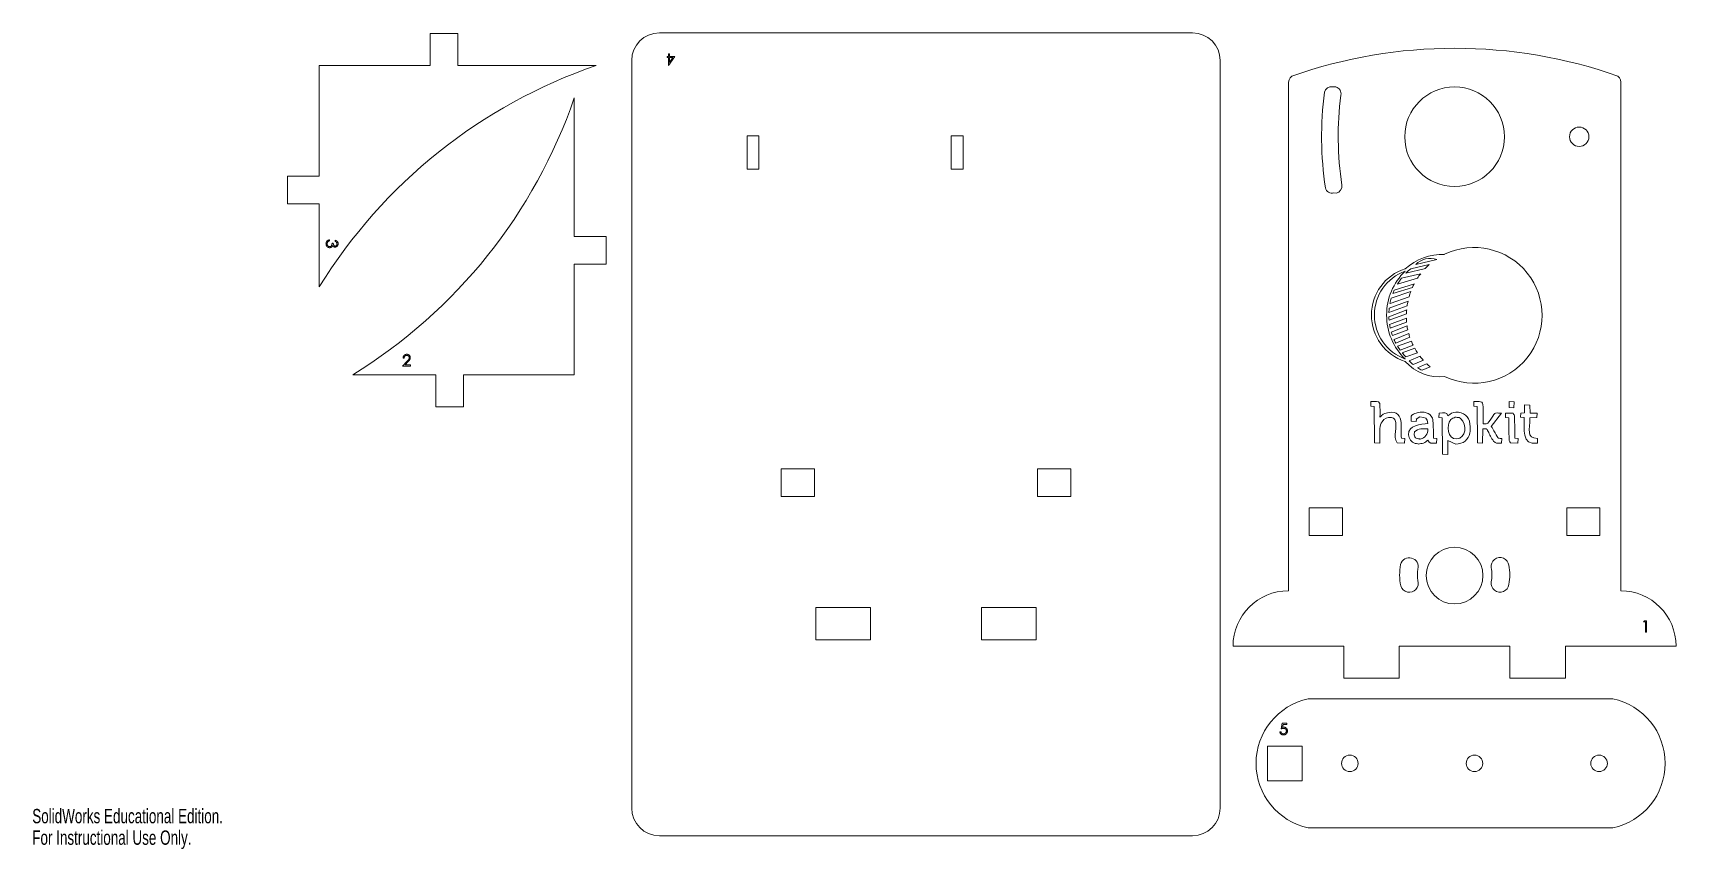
# Model space of a CAD drawing. Header units: millimetres. Extents: x 0 to 302, y 0 to 150.
import ezdxf

# ---------------------------------------------------------------- set-up
doc = ezdxf.new("R2010")
doc.units = ezdxf.units.MM
doc.styles.add('SLDTEXTSTYLE0', font='TXT', dxfattribs={"width": 0.7})

msp = doc.modelspace()

# ---------------------------------------------------------------- linework, layer by layer
at = {"color": 7, "linetype": 'Continuous', "lineweight": 15}
for p, q in [((72.97, 143.76), (72.97, 149.6)), ((72.97, 149.6), (78.05, 149.6)), ((78.05, 149.6), (78.05, 143.76)), ((212.83, 149.74), (115.04, 149.74)), ((116.44, 145.41), (116.68, 145.41)), ((116.44, 145.2), (116.44, 145.41)), ((116.68, 145.2), (116.44, 145.2)), ((116.68, 145.9), (116.87, 145.9)), ((116.68, 145.41), (116.68, 145.9)), ((116.68, 143.73), (116.68, 145.2)), ((117.88, 145.41), (116.72, 143.73)), ((116.87, 145.9), (116.87, 145.41)), ((116.87, 145.41), (117.88, 145.41)), ((117.5, 145.2), (116.87, 145.2)), ((116.87, 145.2), (116.87, 144.28)), ((116.87, 144.28), (117.5, 145.2)), ((52.65, 143.76), (72.97, 143.76)), ((52.65, 123.44), (52.65, 143.76)), ((78.05, 143.76), (103.45, 143.76)), ((109.96, 144.66), (109.96, 7.5)), ((116.72, 143.73), (116.68, 143.73)), ((217.91, 7.5), (217.91, 144.66)), ((230.42, 140.27), (230.42, 47.37)), ((239.13, 139.82), (238.5, 139.84)), ((291.38, 47.37), (291.38, 140.27)), ((99.42, 112.39), (99.42, 137.79)), ((133.27, 130.82), (131.11, 130.82)), ((131.11, 130.82), (131.11, 124.72)), ((133.27, 124.72), (133.27, 130.82)), ((170.73, 130.82), (168.57, 130.82)), ((168.57, 130.82), (168.57, 124.72)), ((170.73, 124.72), (170.73, 130.82)), ((131.11, 124.72), (133.27, 124.72)), ((168.57, 124.72), (170.73, 124.72)), ((46.81, 118.36), (46.81, 123.44)), ((46.81, 123.44), (52.65, 123.44)), ((52.65, 118.36), (46.81, 118.36)), ((52.65, 103.12), (52.65, 118.36)), ((238.75, 120.36), (239.18, 120.35)), ((54.51, 111.76), (54.51, 111.57)), ((55.57, 111.49), (55.57, 111.68)), ((105.26, 112.39), (99.42, 112.39)), ((105.26, 107.31), (105.26, 112.39)), ((55, 111.16), (55.21, 111.16)), ((99.42, 107.31), (105.26, 107.31)), ((99.42, 86.99), (99.42, 107.31)), ((254.68, 105.52), (251.18, 104.73)), ((251.96, 105.63), (255.54, 106.49)), ((256.26, 107.23), (252.85, 106.45)), ((253.78, 107.23), (257.65, 108.15)), ((249.57, 101.89), (253.19, 103.03)), ((253.52, 103.71), (249.84, 102.53)), ((250.43, 103.64), (254.11, 104.71)), ((248.86, 98.43), (252.21, 99.64)), ((252.36, 100.5), (248.92, 99.22)), ((249.06, 100.09), (252.56, 101.33)), ((252.89, 102.31), (249.29, 101.05)), ((252.13, 98.93), (248.85, 97.61)), ((248.89, 97), (252.09, 98.17)), ((252.1, 97.4), (248.98, 96.23)), ((249.11, 95.56), (252.11, 96.68)), ((252.2, 95.96), (249.29, 94.85)), ((249.51, 94.19), (252.33, 95.27)), ((252.5, 94.56), (249.79, 93.49)), ((250.11, 92.82), (252.72, 93.88)), ((252.98, 93.17), (250.43, 92.26)), ((250.93, 91.5), (253.32, 92.42)), ((253.61, 91.86), (251.29, 91.02)), ((251.94, 90.28), (254.12, 91.02)), ((67.94, 88.59), (68.76, 89.47)), ((69.38, 88.59), (67.94, 88.59)), ((68.21, 90.06), (68.02, 90.06)), ((68.92, 89.38), (68.39, 88.81)), ((68.39, 88.81), (69.38, 88.81)), ((69.38, 88.81), (69.38, 88.59)), ((254.57, 90.39), (252.59, 89.54)), ((253.3, 88.89), (255.17, 89.71)), ((255.78, 89.01), (254.12, 88.28)), ((254.95, 87.84), (256.45, 88.46)), ((58.78, 86.99), (74.02, 86.99)), ((74.02, 86.99), (74.02, 81.14)), ((79.1, 81.14), (79.1, 86.99)), ((79.1, 86.99), (99.42, 86.99)), ((245.57, 82.08), (245.57, 81.26)), ((264.44, 82.08), (264.44, 81.26)), ((271.84, 82.03), (270.9, 82.08)), ((270.9, 82.08), (270.9, 80.98)), ((271.78, 80.92), (271.84, 82.03)), ((274.71, 81.42), (273.71, 81.48)), ((273.71, 81.48), (273.71, 80.04)), ((274.76, 79.99), (274.71, 81.42)), ((74.02, 81.14), (79.1, 81.14)), ((245.57, 81.26), (246.17, 81.2)), ((246.17, 81.2), (246.23, 74.52)), ((252.91, 78.5), (253.84, 78.44)), ((253.84, 78.88), (254.51, 79.27)), ((253.9, 78.83), (253.84, 78.88)), ((253.84, 78.44), (253.9, 78.83)), ((258.09, 79.99), (258.04, 79.16)), ((258.04, 79.16), (258.65, 79.1)), ((258.65, 79.1), (258.7, 72.42)), ((264.44, 81.26), (265.05, 81.2)), ((265.05, 81.2), (265.1, 74.52)), ((267.64, 77.5), (269.52, 79.93)), ((271.62, 79.93), (270.24, 79.99)), ((270.24, 79.99), (270.24, 79.16)), ((270.24, 79.16), (270.84, 79.1)), ((270.9, 80.98), (271.78, 80.92)), ((273.05, 79.99), (273, 79.21)), ((273, 79.21), (273.66, 79.16)), ((273.71, 80.04), (273.05, 79.99)), ((274.71, 79.1), (275.98, 79.16)), ((276.03, 79.93), (274.76, 79.99)), ((275.98, 79.16), (276.03, 79.93)), ((266.04, 74.47), (266.1, 77.06)), ((246.23, 74.52), (247.17, 74.47)), ((250.37, 74.52), (251.69, 74.47)), ((251.75, 75.29), (251.14, 75.35)), ((251.69, 74.47), (251.75, 75.29)), ((254.51, 75.18), (254.56, 75.24)), ((254.56, 75.24), (254.62, 75.18)), ((257.65, 75.29), (257.05, 75.35)), ((257.6, 74.47), (257.65, 75.29)), ((258.7, 72.42), (259.64, 72.37)), ((259.64, 72.37), (259.69, 74.96)), ((259.69, 74.96), (261.13, 74.3)), ((265.1, 74.52), (266.04, 74.47)), ((269.52, 74.47), (269.57, 75.29)), ((271.17, 74.52), (272.5, 74.47)), ((272.55, 75.29), (271.95, 75.35)), ((272.5, 74.47), (272.55, 75.29)), ((276.09, 74.47), (276.14, 75.29)), ((143.49, 69.73), (137.4, 69.73)), ((137.4, 69.73), (137.4, 64.65)), ((143.49, 64.65), (143.49, 69.73)), ((184.39, 69.73), (184.39, 64.65)), ((190.48, 69.73), (184.39, 69.73)), ((190.48, 64.65), (190.48, 69.73)), ((137.4, 64.65), (143.49, 64.65)), ((184.39, 64.65), (190.48, 64.65)), ((240.33, 62.61), (234.23, 62.61)), ((234.23, 62.61), (234.23, 57.53)), ((240.33, 57.53), (240.33, 62.61)), ((287.57, 62.61), (281.48, 62.61)), ((281.48, 62.61), (281.48, 57.53)), ((287.57, 57.53), (287.57, 62.61)), ((234.23, 57.53), (240.33, 57.53)), ((281.48, 57.53), (287.57, 57.53)), ((153.78, 44.33), (143.75, 44.33)), ((143.75, 44.33), (143.75, 38.36)), ((153.78, 38.36), (153.78, 44.33)), ((184.13, 44.33), (174.1, 44.33)), ((174.1, 44.33), (174.1, 38.36)), ((184.13, 38.36), (184.13, 44.33)), ((295.58, 41.65), (295.71, 41.86)), ((295.91, 41.65), (295.58, 41.65)), ((295.71, 41.86), (296.1, 41.86)), ((295.91, 39.75), (295.91, 41.65)), ((296.1, 39.75), (295.91, 39.75)), ((296.1, 41.86), (296.1, 39.75)), ((143.75, 38.36), (153.78, 38.36)), ((174.1, 38.36), (184.13, 38.36)), ((220.26, 37.21), (240.58, 37.21)), ((240.58, 37.21), (240.58, 31.36)), ((250.74, 37.21), (271.06, 37.21)), ((250.74, 31.36), (250.74, 37.21)), ((271.06, 37.21), (271.06, 31.36)), ((281.22, 37.21), (301.54, 37.21)), ((281.22, 31.36), (281.22, 37.21)), ((240.58, 31.36), (250.74, 31.36)), ((271.06, 31.36), (281.22, 31.36)), ((289.95, 27.56), (234.07, 27.56)), ((228.86, 21.5), (229.05, 21.5)), ((229.07, 22.02), (229.29, 23.08)), ((229.29, 23.08), (230.16, 23.08)), ((229.44, 22.86), (229.32, 22.3)), ((230.16, 22.86), (229.44, 22.86)), ((230.16, 23.08), (230.16, 22.86)), ((226.58, 18.88), (226.58, 12.53)), ((232.93, 18.88), (226.58, 18.88)), ((232.93, 12.53), (232.93, 18.88)), ((226.58, 12.53), (232.93, 12.53)), ((234.07, 3.86), (289.95, 3.86)), ((115.04, 2.42), (212.83, 2.42))]:
    msp.add_line(p, q, dxfattribs=at)
for centre, radius in [((260.9, 130.68), 9.14), ((283.76, 130.68), 1.78), ((260.9, 50.16), 5.21), ((241.69, 15.71), 1.52), ((264.55, 15.71), 1.52), ((287.41, 15.71), 1.52)]:
    msp.add_circle(centre, radius, dxfattribs=at)
for centre, radius, start, end in [((115.04, 144.66), 5.08, 90, 180), ((212.83, 144.66), 5.08, 0, 90), ((260.97, 56.86), 90.05, 70.6031, 109.3969), ((134.87, 52.41), 96.6, 108.983, 148.3366), ((232.19, 140.42), 1.78, 129.5696, 184.9503), ((289.62, 140.53), 1.78, 351.658, 45.4028), ((299.76, 130.68), 63.25, 172.5987, 188.5527), ((238.29, 138.59), 1.27, 80.4229, 169.2769), ((238.81, 138.59), 1.27, 346.5757, 75.4297), ((8.07, 169.21), 96.6, 301.6634, 341.017), ((299.76, 130.68), 60.2, 172.7279, 188.4925), ((238.44, 121.58), 1.26, 193.9973, 283.9973), ((238.97, 121.6), 1.27, 279.6385, 8.4925), ((258.82, 98.54), 10.56, 88.6203, 131.427), ((264.5, 97.9), 12.45, 244.1768, 115.8232), ((254.6, 97.96), 8.95, 108.026, 251.974), ((254.79, 97.96), 8.59, 110.157, 249.843), ((259.69, 97.96), 11.26, 134.2971, 225.7029), ((258.86, 98.99), 9.58, 128.8647, 136.0623), ((256.45, 104.59), 3.76, 71.4037, 135.2898), ((257.16, 103.15), 3.42, 136.375, 152.9204), ((259.46, 103.4), 4.99, 129.8776, 141.8672), ((259.88, 97.95), 11.04, 155.4798, 159.0979), ((259.88, 97.95), 11.04, 142.0647, 148.9709), ((255.98, 102.09), 2.95, 146.5577, 161.4668), ((259.88, 97.95), 11.04, 163.667, 168.8245), ((256.26, 99.37), 4.06, 163.861, 176.1886), ((256.44, 100.59), 3.94, 154.1619, 169.2814), ((259.88, 97.95), 11.04, 181.7691, 184.9375), ((259.88, 97.95), 11.04, 173.368, 177.4945), ((254.43, 98.43), 2.35, 167.8425, 186.3464), ((257.18, 97.1), 5.09, 176.5976, 184.7676), ((259.88, 97.95), 11.04, 188.9733, 192.5189), ((259.88, 97.95), 11.04, 196.333, 199.9022), ((259.88, 97.95), 11.04, 203.8572, 207.6674), ((253.78, 95.9), 1.58, 177.6969, 203.4214), ((255.14, 95), 2.67, 189.5163, 204.8775), ((259.88, 97.95), 11.04, 211.0291, 215.7531), ((259.88, 97.95), 11.04, 218.8782, 224.0052), ((256.25, 94.19), 3.43, 197.3279, 211.0714), ((256.28, 92.91), 2.87, 201.397, 221.1218), ((258.09, 95.01), 8.37, 221.5732, 276.7192), ((258.12, 94.82), 7.65, 223.7096, 230.9261), ((258.08, 94.82), 7.65, 238.8121, 245.8449), ((257.07, 92), 2.98, 212.851, 230.3741), ((260.06, 93.49), 6.19, 226.3128, 234.276), ((254.22, 76.92), 1.78, 282.9104, 4.436), ((260.93, 50.3), 10.11, 169.0736, 191.6717), ((252.59, 51.79), 1.64, 344.8864, 164.8864), ((260.93, 50.3), 6.84, 171.0811, 188.9189), ((269.25, 51.83), 1.64, 7.7161, 187.7161), ((260.93, 50.3), 6.83, 348.9062, 11.0938), ((260.93, 50.3), 10.1, 350, 10), ((252.6, 48.75), 1.65, 197.3971, 17.3971), ((269.25, 48.76), 1.64, 172.2839, 352.2839), ((230.42, 37.21), 10.16, 90, 180), ((291.38, 37.21), 10.16, 0, 90), ((236.61, 15.71), 12.12, 102.0988, 257.9012), ((287.41, 15.71), 12.12, 282.0988, 77.9012), ((115.04, 7.5), 5.08, 180, 270), ((212.83, 7.5), 5.08, 270, 0)]:
    msp.add_arc(centre, radius, start, end, dxfattribs=at)
for points, knots in [([(53.88, 111.05), (53.89, 111.07), (53.89, 111.12), (53.89, 111.18), (53.91, 111.25), (53.92, 111.31), (53.95, 111.36), (53.97, 111.42), (54.01, 111.47), (54.04, 111.52), (54.08, 111.56), (54.13, 111.6), (54.18, 111.64), (54.24, 111.67), (54.3, 111.7), (54.37, 111.72), (54.44, 111.74), (54.48, 111.75), (54.51, 111.76)], [0, 0, 0, 0, 0.065538, 0.128956, 0.190367, 0.249965, 0.308569, 0.366415, 0.424556, 0.483181, 0.542251, 0.601744, 0.662508, 0.7245, 0.789139, 0.856354, 0.926299, 1, 1, 1, 1]), ([(54.51, 111.57), (54.49, 111.56), (54.46, 111.55), (54.42, 111.54), (54.37, 111.52), (54.34, 111.5), (54.3, 111.48), (54.27, 111.45), (54.24, 111.43), (54.22, 111.41), (54.22, 111.4)], [0, 0, 0, 0, 0.14977, 0.291316, 0.425966, 0.55216, 0.671527, 0.786122, 0.895325, 1, 1, 1, 1]), ([(55.57, 111.68), (55.59, 111.67), (55.63, 111.66), (55.69, 111.64), (55.75, 111.62), (55.8, 111.59), (55.85, 111.56), (55.89, 111.52), (55.93, 111.49), (55.97, 111.45), (56, 111.4), (56.03, 111.36), (56.06, 111.31), (56.08, 111.26), (56.09, 111.21), (56.1, 111.16), (56.11, 111.1), (56.11, 111.06), (56.11, 111.05)], [0, 0, 0, 0, 0.0726253, 0.1419766, 0.2089849, 0.2739569, 0.3368893, 0.398745, 0.4601159, 0.5208249, 0.5809945, 0.6401519, 0.6986225, 0.7572711, 0.8164267, 0.876254, 0.9371653, 1, 1, 1, 1]), ([(54.57, 110.32), (54.54, 110.32), (54.48, 110.32), (54.39, 110.34), (54.31, 110.37), (54.22, 110.41), (54.15, 110.47), (54.08, 110.53), (54.02, 110.6), (53.97, 110.68), (53.93, 110.76), (53.9, 110.85), (53.89, 110.95), (53.89, 111.02), (53.88, 111.05)], [0, 0, 0, 0, 0.079635, 0.158895, 0.23958, 0.322382, 0.405793, 0.487884, 0.569711, 0.653048, 0.737434, 0.822573, 0.909763, 1, 1, 1, 1]), ([(54.22, 111.4), (54.21, 111.39), (54.19, 111.37), (54.17, 111.33), (54.15, 111.29), (54.13, 111.24), (54.12, 111.2), (54.11, 111.15), (54.1, 111.1), (54.1, 111.07), (54.1, 111.05)], [0, 0, 0, 0, 0.11826, 0.236156, 0.35563, 0.476249, 0.600164, 0.728633, 0.861326, 1, 1, 1, 1]), ([(54.1, 111.05), (54.1, 111.03), (54.1, 110.99), (54.11, 110.93), (54.12, 110.88), (54.13, 110.83), (54.15, 110.78), (54.18, 110.74), (54.2, 110.69), (54.24, 110.66), (54.27, 110.62), (54.31, 110.59), (54.34, 110.57), (54.38, 110.54), (54.42, 110.53), (54.46, 110.52), (54.51, 110.51), (54.53, 110.51), (54.55, 110.51)], [0, 0, 0, 0, 0.076062, 0.148732, 0.218375, 0.285723, 0.351058, 0.414935, 0.478486, 0.542169, 0.60475, 0.664119, 0.7215, 0.777616, 0.832666, 0.887858, 0.943468, 1, 1, 1, 1]), ([(54.55, 110.51), (54.57, 110.51), (54.61, 110.51), (54.67, 110.53), (54.72, 110.55), (54.78, 110.58), (54.82, 110.62), (54.87, 110.67), (54.9, 110.72), (54.93, 110.77), (54.95, 110.81), (54.96, 110.85), (54.97, 110.89), (54.98, 110.94), (54.98, 110.99), (54.99, 111.04), (54.99, 111.1), (55, 111.14), (55, 111.16)], [0, 0, 0, 0, 0.066903, 0.133472, 0.201015, 0.271618, 0.342884, 0.413833, 0.485572, 0.559817, 0.599915, 0.643623, 0.691922, 0.744713, 0.801511, 0.862871, 0.929335, 1, 1, 1, 1]), ([(54.94, 110.45), (54.93, 110.43), (54.9, 110.41), (54.86, 110.39), (54.81, 110.37), (54.77, 110.35), (54.72, 110.34), (54.67, 110.33), (54.62, 110.32), (54.59, 110.32), (54.57, 110.32)], [0, 0, 0, 0, 0.1281455, 0.2541925, 0.3781411, 0.5013808, 0.623957, 0.7470759, 0.8728647, 1, 1, 1, 1]), ([(55.12, 110.67), (55.11, 110.65), (55.09, 110.61), (55.05, 110.55), (55, 110.49), (54.96, 110.46), (54.94, 110.45)], [0, 0, 0, 0, 0.253916, 0.503896, 0.750255, 1, 1, 1, 1]), ([(55.56, 110.43), (55.54, 110.43), (55.49, 110.43), (55.43, 110.44), (55.37, 110.46), (55.31, 110.49), (55.26, 110.52), (55.21, 110.57), (55.16, 110.62), (55.14, 110.65), (55.12, 110.67)], [0, 0, 0, 0, 0.128068, 0.250608, 0.37063, 0.490072, 0.610375, 0.734313, 0.863217, 1, 1, 1, 1]), ([(55.21, 111.16), (55.22, 111.13), (55.22, 111.08), (55.23, 111.01), (55.24, 110.94), (55.26, 110.87), (55.29, 110.81), (55.32, 110.75), (55.35, 110.71), (55.39, 110.68), (55.43, 110.65), (55.47, 110.63), (55.52, 110.62), (55.55, 110.62), (55.56, 110.62)], [0, 0, 0, 0, 0.110151, 0.215684, 0.318037, 0.418137, 0.511656, 0.596672, 0.673801, 0.744527, 0.810701, 0.874075, 0.936704, 1, 1, 1, 1]), ([(56.11, 111.05), (56.11, 111.02), (56.11, 110.96), (56.09, 110.88), (56.07, 110.81), (56.04, 110.73), (56, 110.66), (55.95, 110.6), (55.89, 110.55), (55.83, 110.51), (55.77, 110.47), (55.7, 110.45), (55.63, 110.43), (55.58, 110.43), (55.56, 110.43)], [0, 0, 0, 0, 0.090254, 0.17854, 0.266093, 0.354631, 0.441886, 0.525747, 0.608114, 0.690197, 0.770821, 0.848326, 0.924012, 1, 1, 1, 1]), ([(55.56, 110.62), (55.57, 110.62), (55.59, 110.62), (55.63, 110.62), (55.66, 110.63), (55.69, 110.65), (55.72, 110.66), (55.74, 110.68), (55.77, 110.71), (55.8, 110.74), (55.82, 110.77), (55.84, 110.8), (55.86, 110.84), (55.87, 110.87), (55.88, 110.91), (55.89, 110.96), (55.89, 111), (55.89, 111.03), (55.89, 111.04)], [0, 0, 0, 0, 0.055265, 0.109948, 0.163898, 0.21807, 0.273285, 0.330884, 0.390478, 0.454119, 0.518941, 0.583379, 0.648575, 0.715078, 0.782538, 0.852347, 0.924941, 1, 1, 1, 1]), ([(55.89, 111.04), (55.89, 111.07), (55.89, 111.11), (55.88, 111.18), (55.85, 111.24), (55.83, 111.29), (55.8, 111.33), (55.78, 111.35), (55.75, 111.38), (55.72, 111.4), (55.69, 111.42), (55.65, 111.45), (55.61, 111.47), (55.58, 111.48), (55.57, 111.49)], [0, 0, 0, 0, 0.122728, 0.239717, 0.351862, 0.463202, 0.520261, 0.579432, 0.640596, 0.705298, 0.773236, 0.844649, 0.920046, 1, 1, 1, 1]), ([(68.02, 90.06), (68.02, 90.09), (68.02, 90.13), (68.04, 90.21), (68.05, 90.28), (68.07, 90.34), (68.1, 90.4), (68.14, 90.46), (68.18, 90.52), (68.22, 90.57), (68.27, 90.61), (68.33, 90.65), (68.39, 90.69), (68.44, 90.72), (68.51, 90.74), (68.57, 90.75), (68.64, 90.76), (68.69, 90.76), (68.71, 90.77)], [0, 0, 0, 0, 0.068791, 0.135103, 0.198979, 0.261904, 0.323495, 0.385195, 0.446969, 0.509765, 0.572251, 0.633405, 0.693251, 0.752583, 0.812579, 0.873275, 0.93555, 1, 1, 1, 1]), ([(68.7, 90.55), (68.68, 90.55), (68.65, 90.55), (68.6, 90.54), (68.56, 90.53), (68.52, 90.52), (68.47, 90.5), (68.43, 90.48), (68.4, 90.45), (68.36, 90.42), (68.33, 90.39), (68.3, 90.35), (68.28, 90.31), (68.26, 90.27), (68.24, 90.22), (68.23, 90.17), (68.22, 90.12), (68.21, 90.08), (68.21, 90.06)], [0, 0, 0, 0, 0.064439, 0.126547, 0.186887, 0.245878, 0.304041, 0.362191, 0.420976, 0.48066, 0.5406, 0.600689, 0.661936, 0.724443, 0.789038, 0.856314, 0.926352, 1, 1, 1, 1]), ([(69.16, 90.12), (69.16, 90.13), (69.16, 90.16), (69.15, 90.2), (69.14, 90.24), (69.13, 90.28), (69.11, 90.32), (69.09, 90.36), (69.06, 90.39), (69.03, 90.42), (68.99, 90.45), (68.96, 90.48), (68.92, 90.5), (68.88, 90.52), (68.84, 90.53), (68.79, 90.54), (68.75, 90.55), (68.72, 90.55), (68.7, 90.55)], [0, 0, 0, 0, 0.061965, 0.122122, 0.180988, 0.239933, 0.299906, 0.359989, 0.421776, 0.486576, 0.551535, 0.615018, 0.677259, 0.73973, 0.80305, 0.866495, 0.931973, 1, 1, 1, 1]), ([(68.71, 90.77), (68.73, 90.76), (68.78, 90.76), (68.85, 90.75), (68.91, 90.74), (68.97, 90.72), (69.03, 90.69), (69.08, 90.66), (69.13, 90.62), (69.17, 90.58), (69.22, 90.53), (69.25, 90.48), (69.28, 90.43), (69.31, 90.37), (69.33, 90.32), (69.34, 90.26), (69.35, 90.2), (69.35, 90.16), (69.35, 90.14)], [0, 0, 0, 0, 0.069475, 0.136517, 0.200789, 0.26383, 0.325735, 0.387291, 0.449509, 0.512968, 0.576275, 0.63758, 0.697903, 0.757172, 0.816599, 0.876653, 0.93729, 1, 1, 1, 1]), ([(68.76, 89.47), (68.78, 89.49), (68.82, 89.53), (68.87, 89.59), (68.92, 89.64), (68.96, 89.69), (69, 89.74), (69.04, 89.78), (69.06, 89.82), (69.09, 89.86), (69.12, 89.92), (69.14, 89.98), (69.16, 90.05), (69.16, 90.1), (69.16, 90.12)], [0, 0, 0, 0, 0.110803, 0.212829, 0.306101, 0.390647, 0.466924, 0.534481, 0.593587, 0.644557, 0.7362, 0.825024, 0.911986, 1, 1, 1, 1]), ([(69.35, 90.14), (69.35, 90.11), (69.35, 90.05), (69.33, 89.96), (69.3, 89.88), (69.27, 89.81), (69.24, 89.76), (69.21, 89.71), (69.17, 89.67), (69.13, 89.61), (69.09, 89.56), (69.04, 89.5), (68.98, 89.44), (68.94, 89.4), (68.92, 89.38)], [0, 0, 0, 0, 0.098702, 0.195672, 0.292422, 0.391343, 0.444462, 0.504229, 0.570352, 0.642546, 0.722288, 0.807921, 0.90047, 1, 1, 1, 1]), ([(247.22, 79.21), (247.22, 80.06), (247.26, 80.91), (247.17, 81.75), (247.11, 82.26), (246.13, 82.06), (245.57, 82.08)], [0, 0, 0, 0, 1, 1, 1, 2, 2, 2, 2]), ([(266.15, 78), (266.13, 79.18), (266.15, 80.35), (266.1, 81.53), (266.06, 82.37), (264.92, 82.06), (264.44, 82.08)], [0, 0, 0, 0, 1, 1, 1, 2, 2, 2, 2]), ([(247.17, 74.47), (247.18, 75.37), (247.19, 76.27), (247.22, 77.17), (247.24, 77.6), (247.37, 78.03), (247.61, 78.39), (248.03, 79.02), (248.59, 79.19), (249.32, 79.16), (249.54, 79.15), (249.83, 78.97), (249.93, 78.77), (250.57, 77.49), (249.47, 75.71), (250.37, 74.52)], [0, 0, 0, 0, 1, 1, 1, 2, 2, 2, 3, 3, 3, 4, 4, 4, 5, 5, 5, 5]), ([(251.14, 75.35), (251.12, 76.29), (251.12, 77.23), (251.09, 78.16), (251.04, 79.5), (250.25, 80.35), (248.88, 80.1), (248.52, 80.03), (248.15, 79.94), (247.83, 79.76), (247.59, 79.64), (247.41, 79.4), (247.22, 79.21)], [0, 0, 0, 0, 1, 1, 1, 2, 2, 2, 3, 3, 3, 4, 4, 4, 4]), ([(257.05, 75.35), (257.01, 76.42), (257.01, 77.49), (256.94, 78.55), (256.91, 78.86), (256.79, 79.18), (256.6, 79.43), (255.98, 80.29), (254.74, 80.21), (253.84, 79.99), (253.64, 79.93), (252.99, 79.69), (252.96, 79.43), (252.93, 79.12), (252.92, 78.81), (252.91, 78.5)], [0, 0, 0, 0, 1, 1, 1, 2, 2, 2, 3, 3, 3, 4, 4, 4, 5, 5, 5, 5]), ([(261.02, 79.21), (260.75, 79.1), (260.4, 79), (260.19, 78.77), (259.33, 77.8), (259.61, 75.15), (261.24, 75.24)], [3, 3, 3, 3, 4, 4, 4, 5, 5, 5, 5]), ([(261.13, 74.3), (261.73, 74.38), (262.37, 74.43), (262.84, 74.85), (263.77, 75.68), (263.85, 76.76), (263.72, 77.94), (263.56, 79.45), (262.5, 80.15), (261.13, 80.15), (260.6, 80.15), (260.09, 79.79), (259.69, 79.49)], [0, 0, 0, 0, 1, 1, 1, 2, 2, 2, 3, 3, 3, 4, 4, 4, 4]), ([(261.24, 75.24), (263.13, 75.34), (263.12, 77.88), (262.07, 78.94), (261.99, 79.01), (261.83, 79.14), (261.74, 79.16), (261.5, 79.19), (261.26, 79.19), (261.02, 79.21)], [0, 0, 0, 0, 1, 1, 1, 2, 2, 2, 3, 3, 3, 3]), ([(269.52, 79.93), (269.15, 79.95), (268.78, 80.03), (268.42, 79.99), (268.19, 79.96), (267.1, 78.13), (266.87, 78.05), (266.64, 77.97), (266.39, 78.02), (266.15, 78)], [0, 0, 0, 0, 1, 1, 1, 2, 2, 2, 3, 3, 3, 3]), ([(270.84, 79.1), (270.86, 77.8), (270.85, 76.49), (270.9, 75.18), (270.91, 74.81), (270.99, 74.77), (271.17, 74.52)], [0, 0, 0, 0, 1, 1, 1, 2, 2, 2, 2]), ([(271.95, 75.35), (271.93, 76.66), (271.94, 77.96), (271.89, 79.27), (271.88, 79.64), (271.8, 79.68), (271.62, 79.93)], [0, 0, 0, 0, 1, 1, 1, 2, 2, 2, 2]), ([(256, 78.05), (254.72, 77.92), (252.37, 77.82), (252.46, 76.01), (252.48, 75.67), (252.6, 75.3), (252.8, 75.02), (252.97, 74.76), (253.4, 74.47), (253.68, 74.41), (253.84, 74.38), (254.01, 74.39), (254.18, 74.36), (254.2, 74.35), (254.21, 74.32), (254.23, 74.3)], [0, 0, 0, 0, 1, 1, 1, 2, 2, 2, 3, 3, 3, 4, 4, 4, 5, 5, 5, 5]), ([(256, 77.06), (255.27, 77.1), (254.1, 77.24), (253.57, 76.51), (253.51, 76.43), (253.54, 76.32), (253.51, 76.23), (253.51, 76.21), (253.48, 76.2), (253.46, 76.18)], [0, 0, 0, 0, 1, 1, 1, 2, 2, 2, 3, 3, 3, 3]), ([(253.46, 76.18), (253.52, 75.89), (253.52, 75.72), (253.73, 75.46), (253.88, 75.28), (254.29, 75.28), (254.45, 75.24), (254.48, 75.23), (254.49, 75.2), (254.51, 75.18)], [0, 0, 0, 0, 1, 1, 1, 2, 2, 2, 3, 3, 3, 3]), ([(266.1, 77.06), (266.32, 77.12), (266.69, 77.16), (266.87, 76.95), (266.95, 76.86), (266.97, 76.73), (267.04, 76.62), (267.35, 76.08), (267.65, 75.34), (268.03, 74.85), (268.47, 74.28), (268.59, 74.51), (269.52, 74.47)], [0, 0, 0, 0, 1, 1, 1, 2, 2, 2, 3, 3, 3, 4, 4, 4, 4]), ([(269.57, 75.29), (269.35, 75.33), (269.13, 75.34), (268.91, 75.4), (268.78, 75.44), (267.92, 77.22), (267.64, 77.5)], [0, 0, 0, 0, 1, 1, 1, 2, 2, 2, 2]), ([(254.23, 74.3), (254.56, 74.36), (254.9, 74.37), (255.22, 74.47), (255.53, 74.56), (255.75, 74.82), (256, 75.02)], [0, 0, 0, 0, 1, 1, 1, 2, 2, 2, 2]), ([(229.5, 20.91), (229.48, 20.91), (229.44, 20.91), (229.38, 20.92), (229.32, 20.93), (229.26, 20.95), (229.21, 20.97), (229.16, 21), (229.11, 21.03), (229.07, 21.07), (229.02, 21.11), (228.99, 21.16), (228.95, 21.21), (228.92, 21.26), (228.9, 21.32), (228.88, 21.38), (228.87, 21.44), (228.86, 21.48), (228.86, 21.5)], [0, 0, 0, 0, 0.065421, 0.128708, 0.190236, 0.250724, 0.310637, 0.370766, 0.431615, 0.493523, 0.555883, 0.617342, 0.678668, 0.740711, 0.802985, 0.866803, 0.932347, 1, 1, 1, 1]), ([(229.05, 21.5), (229.05, 21.48), (229.06, 21.44), (229.08, 21.39), (229.1, 21.34), (229.13, 21.3), (229.17, 21.26), (229.2, 21.23), (229.25, 21.2), (229.3, 21.17), (229.35, 21.15), (229.4, 21.13), (229.46, 21.12), (229.49, 21.12), (229.51, 21.12)], [0, 0, 0, 0, 0.094687, 0.181994, 0.264377, 0.34218, 0.418618, 0.496509, 0.577369, 0.661511, 0.746733, 0.831258, 0.915206, 1, 1, 1, 1]), ([(229.54, 22.13), (229.52, 22.13), (229.49, 22.13), (229.44, 22.12), (229.38, 22.11), (229.32, 22.1), (229.27, 22.08), (229.2, 22.07), (229.14, 22.04), (229.09, 22.03), (229.07, 22.02)], [0, 0, 0, 0, 0.102203, 0.211023, 0.3251, 0.446502, 0.573788, 0.708901, 0.850358, 1, 1, 1, 1]), ([(229.32, 22.3), (229.35, 22.31), (229.39, 22.32), (229.45, 22.33), (229.51, 22.34), (229.55, 22.34), (229.57, 22.34)], [0, 0, 0, 0, 0.275068, 0.532901, 0.773973, 1, 1, 1, 1]), ([(230.24, 21.65), (230.24, 21.63), (230.24, 21.6), (230.23, 21.55), (230.23, 21.5), (230.22, 21.45), (230.2, 21.4), (230.19, 21.36), (230.17, 21.31), (230.14, 21.27), (230.12, 21.22), (230.09, 21.18), (230.06, 21.15), (230.03, 21.11), (230, 21.08), (229.96, 21.05), (229.92, 21.02), (229.88, 21), (229.84, 20.98), (229.8, 20.96), (229.75, 20.94), (229.7, 20.93), (229.66, 20.92), (229.61, 20.91), (229.55, 20.91), (229.52, 20.91), (229.5, 20.91)], [0, 0, 0, 0, 0.0440145, 0.0874341, 0.1301184, 0.1725537, 0.2145548, 0.2562981, 0.2984382, 0.340849, 0.3827152, 0.423924, 0.4642462, 0.5040737, 0.5438619, 0.5835667, 0.6230943, 0.6632291, 0.7035513, 0.7439379, 0.7845413, 0.8257501, 0.8677574, 0.9107452, 0.9549144, 1, 1, 1, 1]), ([(229.51, 21.12), (229.53, 21.12), (229.57, 21.12), (229.62, 21.13), (229.67, 21.14), (229.72, 21.16), (229.76, 21.18), (229.81, 21.21), (229.85, 21.24), (229.89, 21.28), (229.93, 21.31), (229.96, 21.36), (229.99, 21.4), (230.01, 21.45), (230.03, 21.5), (230.04, 21.55), (230.05, 21.6), (230.05, 21.64), (230.05, 21.66)], [0, 0, 0, 0, 0.0642073, 0.1264247, 0.1876803, 0.2482164, 0.3083051, 0.369661, 0.4316986, 0.4959469, 0.559758, 0.6222954, 0.6839106, 0.7450924, 0.8067402, 0.8690866, 0.93329, 1, 1, 1, 1]), ([(230.05, 21.66), (230.05, 21.68), (230.05, 21.71), (230.04, 21.76), (230.03, 21.8), (230.02, 21.85), (230, 21.89), (229.97, 21.93), (229.94, 21.96), (229.91, 22), (229.87, 22.03), (229.84, 22.05), (229.79, 22.08), (229.75, 22.1), (229.7, 22.11), (229.65, 22.12), (229.59, 22.13), (229.56, 22.13), (229.54, 22.13)], [0, 0, 0, 0, 0.065351, 0.127916, 0.18836, 0.247216, 0.30563, 0.36377, 0.422661, 0.482687, 0.5433, 0.604118, 0.664965, 0.727413, 0.791468, 0.858055, 0.927037, 1, 1, 1, 1]), ([(229.57, 22.34), (229.6, 22.34), (229.64, 22.34), (229.71, 22.33), (229.78, 22.32), (229.84, 22.3), (229.9, 22.27), (229.95, 22.24), (230, 22.2), (230.05, 22.15), (230.1, 22.1), (230.13, 22.05), (230.17, 21.99), (230.19, 21.93), (230.21, 21.86), (230.23, 21.8), (230.24, 21.72), (230.24, 21.68), (230.24, 21.65)], [0, 0, 0, 0, 0.065808, 0.129394, 0.190894, 0.251281, 0.310815, 0.370371, 0.430768, 0.492881, 0.555104, 0.616067, 0.677256, 0.73826, 0.800762, 0.864778, 0.931045, 1, 1, 1, 1])]:
    msp.add_open_spline(points, degree=3, knots=knots, dxfattribs=at)
for points in [[(254.51, 79.27), (255.65, 79.17), (255.81, 79.16), (256, 78.05)], [(259.69, 79.49), (259.44, 80.25), (258.98, 79.95), (258.09, 79.99)], [(273.66, 79.16), (273.69, 77.19), (273.16, 73.98), (276.09, 74.47)], [(276.14, 75.29), (273.95, 75.49), (274.75, 76.8), (274.71, 79.1)], [(256, 75.02), (256.31, 74.24), (256.6, 74.51), (257.6, 74.47)]]:
    msp.add_open_spline(points, degree=3, dxfattribs=at)

# ---------------------------------------------------------------- texts
at = {"color": 7, "linetype": 'Continuous', "char_height": 2.6365, "attachment_point": 1, "style": 'SLDTEXTSTYLE0'}
for s, insert in [('SolidWorks Educational Edition.', (0, 7.35)), ('For Instructional Use Only.', (0, 3.4))]:
    msp.add_mtext(s, dxfattribs=dict(at, insert=insert))

doc.saveas('drawing.dxf')
